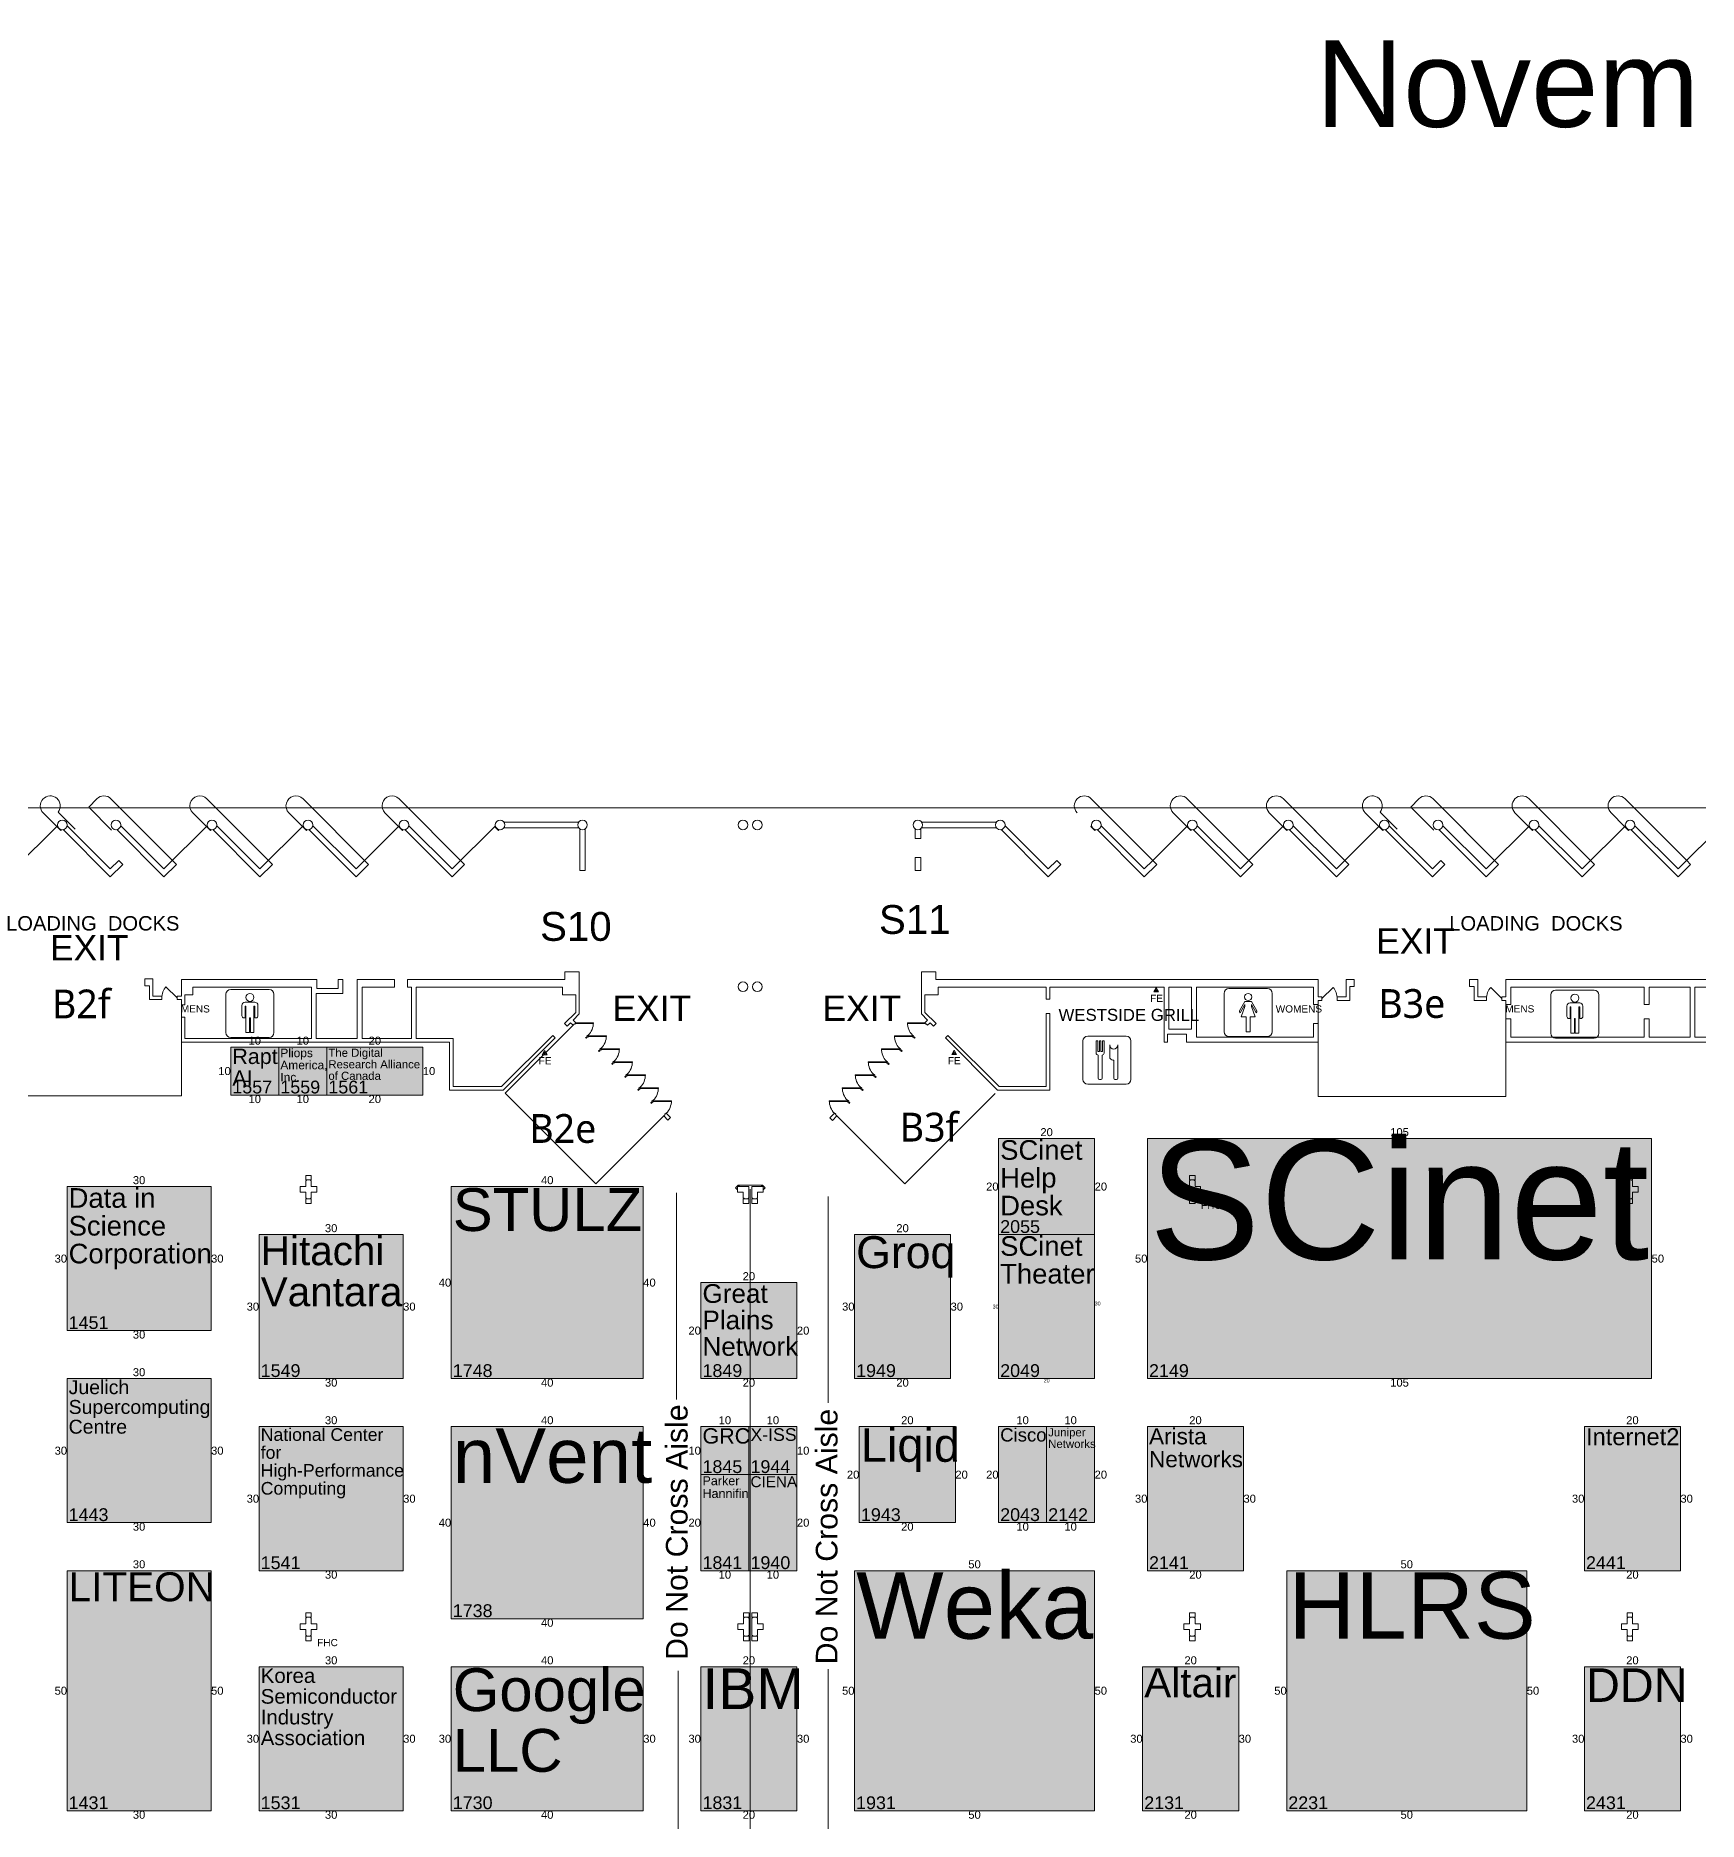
# Model space of a CAD drawing. Header units: inches. Extents: x -357 to 23496, y 116 to 10306.
# Drawn here: x 6594 to 10749, y 5379 to 9841 of the extents above; entities that cross this region are included whole.
import ezdxf
from ezdxf.enums import TextEntityAlignment as Align

# ---------------------------------------------------------------- set-up
doc = ezdxf.new("R2010")
doc.units = ezdxf.units.IN
doc.header["$MEASUREMENT"] = 0
for name, color, linetype, true_color in [('Airwall', 7, 'Continuous', 0xffffff), ('BOOTH_DIMENSION', 7, 'Continuous', 0x000000), ('BOOTH_NUMBER', 7, 'Continuous', 0x000000), ('BOOTHLAYER', 7, 'Continuous', 0x000000), ('Building', 7, 'Continuous', 0xffffff), ('Columns', 7, 'Continuous', 0xffffff), ('COMPANY_NAME', 7, 'Continuous', 0x000000), ('DRAWINGLAYER', 7, 'Continuous', 0xffffff), ('Exit Text', 7, 'Continuous', 0xffffff), ('Fire', 7, 'Continuous', 0xffffff), ('HIGHLIGHT_SCHEME', 7, 'Continuous', 0x000000), ('Symbols', 7, 'Continuous', 0xffffff), ('Text', 7, 'Continuous', 0xffffff)]:
    doc.layers.add(name, color=color, linetype=linetype, true_color=true_color)
doc.styles.add('Arial', font='Arial.ttf')
doc.styles.add('Trebuchet MS', font='trebuc.ttf')

msp = doc.modelspace()

# ---------------------------------------------------------------- hatches: boundary and pattern name
at = {"layer": 'HIGHLIGHT_SCHEME', "true_color": 0xe3923d, "transparency": 33554687}
for points in [[(7081.6, 7313.6), (7081.6, 7193.6), (7201.6, 7193.6), (7201.6, 7313.6)], [(7201.6, 7313.6), (7201.6, 7193.6), (7321.6, 7193.6), (7321.6, 7313.6)], [(7321.6, 7313.6), (7561.6, 7313.6), (7561.6, 7193.6), (7321.6, 7193.6)], [(9000.5, 7084.9), (9240.5, 7084.9), (9240.5, 6844.9), (9000.5, 6844.9)], [(9372.5, 7084.9), (10632.5, 7084.9), (10632.5, 6484.9), (9372.5, 6484.9)], [(6672.5, 6964.9), (7032.5, 6964.9), (7032.5, 6604.9), (6672.5, 6604.9)], [(7632.5, 6964.9), (8112.5, 6964.9), (8112.5, 6484.9), (7632.5, 6484.9)], [(7152.5, 6844.9), (7512.5, 6844.9), (7512.5, 6484.9), (7152.5, 6484.9)], [(8640.5, 6844.9), (8880.5, 6844.9), (8880.5, 6484.9), (8640.5, 6484.9)], [(9000.5, 6844.9), (9240.5, 6844.9), (9240.5, 6484.9), (9000.5, 6484.9)], [(8256.5, 6724.9), (8496.5, 6724.9), (8496.5, 6484.9), (8256.5, 6484.9)], [(6672.5, 6484.9), (7032.5, 6484.9), (7032.5, 6124.9), (6672.5, 6124.9)], [(7152.5, 6364.9), (7512.5, 6364.9), (7512.5, 6004.9), (7152.5, 6004.9)], [(7632.5, 6364.9), (8112.5, 6364.9), (8112.5, 5884.9), (7632.5, 5884.9)], [(8256.5, 6364.9), (8256.5, 6244.9), (8376.5, 6244.9), (8376.5, 6364.9)], [(8376.5, 6364.9), (8496.5, 6364.9), (8496.5, 6244.9), (8376.5, 6244.9)], [(8652.5, 6364.9), (8892.5, 6364.9), (8892.5, 6124.9), (8652.5, 6124.9)], [(9000.5, 6364.9), (9000.5, 6124.9), (9120.5, 6124.9), (9120.5, 6364.9)], [(9120.5, 6364.9), (9120.5, 6124.9), (9240.5, 6124.9), (9240.5, 6364.9)], [(9372.5, 6364.9), (9612.5, 6364.9), (9612.5, 6004.9), (9372.5, 6004.9)], [(10464.5, 6364.9), (10704.5, 6364.9), (10704.5, 6004.9), (10464.5, 6004.9)], [(8256.5, 6244.9), (8256.5, 6004.9), (8376.5, 6004.9), (8376.5, 6244.9)], [(8376.5, 6244.9), (8496.5, 6244.9), (8496.5, 6004.9), (8376.5, 6004.9)], [(6672.5, 6004.9), (7032.5, 6004.9), (7032.5, 5404.9), (6672.5, 5404.9)], [(8640.4, 6004.9), (9240.4, 6004.9), (9240.4, 5404.9), (8640.4, 5404.9)], [(9720.5, 6004.9), (10320.5, 6004.9), (10320.5, 5404.9), (9720.5, 5404.9)], [(7152.5, 5764.9), (7512.5, 5764.9), (7512.5, 5404.9), (7152.5, 5404.9)], [(7632.5, 5764.9), (8112.5, 5764.9), (8112.5, 5404.9), (7632.5, 5404.9)], [(8256.5, 5764.9), (8496.5, 5764.9), (8496.5, 5404.9), (8256.5, 5404.9)], [(9360.5, 5764.9), (9600.5, 5764.9), (9600.5, 5404.9), (9360.5, 5404.9)], [(10464.5, 5764.9), (10704.5, 5764.9), (10704.5, 5404.9), (10464.5, 5404.9)]]:
    msp.add_hatch(color=33, dxfattribs=at).paths.add_polyline_path(points, flags=0)

# ---------------------------------------------------------------- linework, layer by layer
at = {"layer": 'Airwall', "color": 4, "lineweight": 5, "transparency": 33554687}
msp.add_lwpolyline([(8379.9, 6958.6), (8379.9, 3660.9)], dxfattribs=at).dxf.unprotected_set("ltscale", 0)
at = {"layer": 'BOOTHLAYER', "color": 7, "lineweight": 5}
for points in [[(7081.6, 7313.6), (7081.6, 7193.6), (7201.6, 7193.6), (7201.6, 7313.6)], [(7201.6, 7313.6), (7201.6, 7193.6), (7321.6, 7193.6), (7321.6, 7313.6)], [(7321.6, 7313.6), (7561.6, 7313.6), (7561.6, 7193.6), (7321.6, 7193.6)], [(9000.5, 7084.9), (9240.5, 7084.9), (9240.5, 6844.9), (9000.5, 6844.9)], [(9372.5, 7084.9), (10632.5, 7084.9), (10632.5, 6484.9), (9372.5, 6484.9)], [(6672.5, 6964.9), (7032.5, 6964.9), (7032.5, 6604.9), (6672.5, 6604.9)], [(7632.5, 6964.9), (8112.5, 6964.9), (8112.5, 6484.9), (7632.5, 6484.9)], [(7152.5, 6844.9), (7512.5, 6844.9), (7512.5, 6484.9), (7152.5, 6484.9)], [(8640.5, 6844.9), (8880.5, 6844.9), (8880.5, 6484.9), (8640.5, 6484.9)], [(9000.5, 6844.9), (9240.5, 6844.9), (9240.5, 6484.9), (9000.5, 6484.9)], [(8256.5, 6724.9), (8496.5, 6724.9), (8496.5, 6484.9), (8256.5, 6484.9)], [(6672.5, 6484.9), (7032.5, 6484.9), (7032.5, 6124.9), (6672.5, 6124.9)], [(7152.5, 6364.9), (7512.5, 6364.9), (7512.5, 6004.9), (7152.5, 6004.9)], [(7632.5, 6364.9), (8112.5, 6364.9), (8112.5, 5884.9), (7632.5, 5884.9)], [(8256.5, 6364.9), (8256.5, 6244.9), (8376.5, 6244.9), (8376.5, 6364.9)], [(8376.5, 6364.9), (8496.5, 6364.9), (8496.5, 6244.9), (8376.5, 6244.9)], [(8652.5, 6364.9), (8892.5, 6364.9), (8892.5, 6124.9), (8652.5, 6124.9)], [(9000.5, 6364.9), (9000.5, 6124.9), (9120.5, 6124.9), (9120.5, 6364.9)], [(9120.5, 6364.9), (9120.5, 6124.9), (9240.5, 6124.9), (9240.5, 6364.9)], [(9372.5, 6364.9), (9612.5, 6364.9), (9612.5, 6004.9), (9372.5, 6004.9)], [(10464.5, 6364.9), (10704.5, 6364.9), (10704.5, 6004.9), (10464.5, 6004.9)], [(8256.5, 6244.9), (8256.5, 6004.9), (8376.5, 6004.9), (8376.5, 6244.9)], [(8376.5, 6244.9), (8496.5, 6244.9), (8496.5, 6004.9), (8376.5, 6004.9)], [(6672.5, 6004.9), (7032.5, 6004.9), (7032.5, 5404.9), (6672.5, 5404.9)], [(8640.4, 6004.9), (9240.4, 6004.9), (9240.4, 5404.9), (8640.4, 5404.9)], [(9720.5, 6004.9), (10320.5, 6004.9), (10320.5, 5404.9), (9720.5, 5404.9)], [(7152.5, 5764.9), (7512.5, 5764.9), (7512.5, 5404.9), (7152.5, 5404.9)], [(7632.5, 5764.9), (8112.5, 5764.9), (8112.5, 5404.9), (7632.5, 5404.9)], [(8256.5, 5764.9), (8496.5, 5764.9), (8496.5, 5404.9), (8256.5, 5404.9)], [(9360.5, 5764.9), (9600.5, 5764.9), (9600.5, 5404.9), (9360.5, 5404.9)], [(10464.5, 5764.9), (10704.5, 5764.9), (10704.5, 5404.9), (10464.5, 5404.9)]]:
    msp.add_lwpolyline(points, close=True, dxfattribs=at)
at = {"layer": 'Building', "color": 18, "lineweight": 5, "true_color": 0x000000, "transparency": 33554687}
for points in [[(12373.1, 8986.6), (12373.1, 7911.7), (2258.7, 7911.7), (1572, 7225.1)], [(6692.8, 7858.2), (6650.1, 7900.9)], [(6726.6, 7913.5), (6747, 7933.9), (6726.6, 7913.5), (6784, 7856)], [(6796.7, 7856.9), (6914.7, 7738.8), (6946, 7770.1), (6782.2, 7933.9)], [(7036.7, 7856.9), (7154.7, 7738.8), (7186, 7770.1), (7022.2, 7933.9)], [(7276.7, 7856.9), (7394.7, 7738.8), (7426, 7770.1), (7262.2, 7933.9)], [(7516.7, 7856.9), (7634.7, 7738.8), (7666, 7770.1), (7502.2, 7933.9)], [(9232.2, 7933.9), (9386.1, 7780), (9471, 7864.8), (9437, 7898.8), (9471, 7864.8)], [(9486.7, 7856.9), (9604.7, 7738.8), (9636, 7770.1), (9626.1, 7780), (9472.2, 7933.9)], [(9917, 7898.8), (9951, 7864.8), (9866.1, 7780), (9712.2, 7933.9), (9876, 7770.1), (9844.7, 7738.8), (9726.7, 7856.9)], [(9954.1, 7900.9), (9996.8, 7858.2)], [(10051, 7933.9), (10030.6, 7913.5), (10088, 7856)], [(10100.7, 7856.9), (10218.7, 7738.8), (10250, 7770.1), (10086.2, 7933.9), (10240.1, 7780)], [(10340.7, 7856.9), (10458.7, 7738.8), (10490, 7770.1), (10480.1, 7780), (10326.2, 7933.9)], [(10580.7, 7856.9), (10698.7, 7738.8), (10730, 7770.1), (10720.1, 7780), (10566.2, 7933.9)], [(6432.6, 7866.8), (6540.7, 7758.6), (6648.9, 7866.8)], [(6658.8, 7856.9), (6656.9, 7855), (6613, 7898.8), (6647, 7864.8)], [(6662.7, 7856.9), (6780.7, 7738.8), (6812, 7770.1), (6802.1, 7780), (6780.7, 7758.6), (6672.6, 7866.8)], [(6806.6, 7866.8), (6914.7, 7758.6), (7022.9, 7866.8)], [(7032.8, 7856.9), (7030.9, 7855), (6987, 7898.8), (7021, 7864.8)], [(7046.6, 7866.8), (7154.7, 7758.6), (7262.9, 7866.8)], [(7272.8, 7856.9), (7270.9, 7855), (7227, 7898.8), (7261, 7864.8)], [(7286.6, 7866.8), (7394.7, 7758.6), (7502.9, 7866.8)], [(7512.8, 7856.9), (7510.9, 7855), (7467, 7898.8), (7501, 7864.8)], [(7526.6, 7866.8), (7634.7, 7758.6), (7742.9, 7866.8)], [(7752.8, 7856.9), (7750.9, 7855), (7741, 7864.8)], [(7764.5, 7875.7), (7951, 7875.7)], [(7764.5, 7861.7), (7951, 7861.7)], [(7967.7, 7859), (7967.7, 7754.7), (7953.7, 7754.7), (7953.7, 7859)], [(8806, 7859.2), (8806, 7835), (8792, 7835), (8792, 7859.2)], [(8995, 7875.7), (8808.5, 7875.7)], [(8995, 7861.7), (8808.5, 7861.7)], [(9006.7, 7856.9), (9124.7, 7738.8), (9156, 7770.1), (9146.1, 7780), (9124.7, 7758.6), (9016.6, 7866.8)], [(9232.9, 7866.8), (9231, 7864.8), (9240.9, 7855), (9242.8, 7856.9)], [(9246.7, 7856.9), (9364.7, 7738.8), (9396, 7770.1), (9386.1, 7780), (9364.7, 7758.6), (9256.6, 7866.8)], [(9472.9, 7866.8), (9471, 7864.8), (9480.9, 7855), (9482.8, 7856.9)], [(9496.6, 7866.8), (9604.7, 7758.6), (9711, 7864.8), (9677, 7898.8), (9711, 7864.8)], [(9712.9, 7866.8), (9711, 7864.8), (9720.9, 7855), (9722.8, 7856.9)], [(9736.6, 7866.8), (9844.7, 7758.6), (9866.1, 7780)], [(9952.9, 7866.8), (9951, 7864.8), (9960.9, 7855), (9962.8, 7856.9)], [(9976.6, 7866.8), (10084.7, 7758.6), (10106.1, 7780), (10116, 7770.1), (10084.7, 7738.8), (9966.7, 7856.9)], [(10110.6, 7866.8), (10218.7, 7758.6), (10326.9, 7866.8)], [(10291, 7898.8), (10334.9, 7855), (10336.8, 7856.9)], [(10350.6, 7866.8), (10458.7, 7758.6), (10566.9, 7866.8)], [(10576.8, 7856.9), (10574.9, 7855), (10565, 7864.8), (10531, 7898.8), (10565, 7864.8)], [(10590.6, 7866.8), (10698.7, 7758.6), (10806.9, 7866.8)], [(8806, 7754.7), (8792, 7754.7), (8792, 7787), (8806, 7787), (8806, 7754.7)], [(7952.7, 7501.5), (7916.4, 7501.5)], [(7916.4, 7501.5), (7916.4, 7482.4)], [(7952.7, 7396.3), (7952.7, 7501.5)], [(9799.3, 7325.9), (9470.3, 7325.9), (9470.3, 7345.9), (9422.3, 7345.9), (9422.3, 7325.9), (9414.3, 7325.9), (9414.3, 7463.3), (9128.3, 7463.3), (9128.3, 7433.5), (9119.3, 7433.5), (9119.3, 7463.3), (8849.6, 7463.3), (8849.6, 7444.3), (8816.6, 7444.3), (8816.6, 7400), (8844.2, 7372.3), (8837.9, 7366), (8829.4, 7374.4), (8822.9, 7367.9), (8819.3, 7371.4), (8818.6, 7370.7), (8817.2, 7372.1), (8817.9, 7372.9), (8816.5, 7374.3), (8823, 7380.8), (8807.6, 7396.3), (8807.6, 7501.5), (8843.8, 7501.5), (8843.8, 7482.4), (9799.3, 7482.4), (9799.3, 7439.3), (9808.7, 7439.3), (9808.7, 7430.3), (9799.3, 7430.3), (9799.3, 7190.3), (10268.3, 7190.3), (10268.3, 7430.3), (10258.2, 7430.3), (10258.2, 7439.3), (10268.3, 7439.3), (10268.3, 7482.4), (10799.3, 7482.4)], [(6878.2, 7466.3), (6878.2, 7432), (6909.3, 7432), (6909.3, 7441), (6887.2, 7441), (6887.2, 7484.3), (6866.7, 7484.3), (6866.7, 7466.3), (6878.2, 7466.3)], [(6947.5, 7436.5), (6919.7, 7464.3)], [(7937.4, 7367.9), (7930.9, 7374.4), (7922.4, 7366), (7916, 7372.3), (7943.7, 7400), (7943.7, 7444.3), (7910.7, 7444.3), (7910.7, 7463.3), (7545.2, 7463.3), (7545.2, 7334.9), (7637.6, 7334.9), (7637.6, 7214.9), (7758.6, 7214.9), (7886.3, 7342.6), (7892.7, 7336.3), (7762.4, 7205.9), (7628.6, 7205.9), (7628.6, 7325.9), (6958.2, 7325.9)], [(6958.2, 7388.4), (6967.2, 7388.4), (6967.2, 7334.9), (7283.2, 7334.9), (7283.2, 7463.3), (6986.6, 7463.3), (6986.6, 7444.3), (6967.2, 7444.3), (6967.2, 7418.9), (6958.2, 7418.9)], [(7296.6, 7482.4), (6958.9, 7482.4)], [(6958.9, 7482.4), (6958.9, 7441)], [(7296.6, 7459.5), (7296.6, 7482.4)], [(7350, 7459.5), (7296.6, 7459.5)], [(7362, 7482.4), (7350, 7482.4)], [(7350, 7482.4), (7350, 7459.5)], [(7362, 7447.5), (7362, 7482.4)], [(7491.2, 7482.4), (7397.7, 7482.4)], [(7397.7, 7482.4), (7397.7, 7334.9)], [(7409.7, 7334.9), (7409.7, 7463.3)], [(7409.7, 7463.3), (7491.2, 7463.3)], [(7491.2, 7463.3), (7491.2, 7482.4)], [(7916.4, 7482.4), (7523.7, 7482.4)], [(7523.7, 7482.4), (7523.7, 7463.3)], [(7523.7, 7463.3), (7533.2, 7463.3)], [(7533.2, 7463.3), (7533.2, 7334.9)], [(9426.3, 7357.9), (9426.3, 7463.3), (9482.8, 7463.3), (9482.8, 7357.9), (9426.3, 7357.9)], [(9799.3, 7372.8), (9787.3, 7372.8), (9787.3, 7337.9), (9494.8, 7337.9), (9494.8, 7463.3), (9787.3, 7463.3), (9787.3, 7419.8), (9799.3, 7419.8)], [(9808.7, 7434.8), (9836.4, 7462.6)], [(9868.9, 7482.6), (9868.9, 7439.3), (9846.8, 7439.3), (9846.8, 7430.3), (9877.9, 7430.3), (9877.9, 7464.6), (9889.4, 7464.6), (9889.4, 7482.6), (9868.9, 7482.6)], [(10197.9, 7482.6), (10177.4, 7482.6), (10177.4, 7464.6), (10188.9, 7464.6), (10188.9, 7430.3), (10220, 7430.3), (10220, 7439.3), (10197.9, 7439.3), (10197.9, 7482.6)], [(10258.2, 7434.8), (10230.4, 7462.6)], [(10268.3, 7419.8), (10280.3, 7419.8), (10280.3, 7463.3), (10614.2, 7463.3), (10614.2, 7419.8), (10626.2, 7419.8), (10626.2, 7463.3), (10728.7, 7463.3), (10728.7, 7337.9), (10626.2, 7337.9), (10626.2, 7383.8), (10614.2, 7383.8), (10614.2, 7337.9), (10280.3, 7337.9), (10280.3, 7383.8), (10268.3, 7383.8)], [(10799.3, 7463.3), (10740.7, 7463.3), (10740.7, 7337.9), (10843.2, 7337.9)], [(6958.9, 7441), (6947.5, 7441)], [(6947.5, 7441), (6947.5, 7432)], [(6947.5, 7432), (6958.2, 7432)], [(6958.2, 7432), (6958.2, 7192)], [(7295.2, 7334.9), (7295.2, 7447.5)], [(7295.2, 7447.5), (7362, 7447.5)], [(7767.7, 7198.2), (7940.9, 7371.4)], [(7937.2, 7380.8), (7952.7, 7396.3)], [(7943.8, 7374.3), (7937.2, 7380.8)], [(7940.9, 7371.4), (7941.6, 7370.7)], [(7941.6, 7370.7), (7943.1, 7372.1)], [(7942.3, 7372.9), (7943.8, 7374.3)], [(7943.1, 7372.1), (7942.3, 7372.9)], [(7987.8, 7374.3), (7943.8, 7374.3)], [(7943.8, 7374.3), (7943.8, 7372.3)], [(7943.8, 7372.3), (7987.7, 7372.3)], [(8816.5, 7374.3), (8772.5, 7374.3)], [(8772.6, 7372.3), (8816.5, 7372.3)], [(8816.5, 7372.3), (8816.5, 7374.3)], [(9128.3, 7397.5), (9119.3, 7397.5), (9119.3, 7214.9), (9001.6, 7214.9), (8873.9, 7342.6), (8867.6, 7336.3), (8997.9, 7205.9), (9128.3, 7205.9), (9128.3, 7397.5)], [(7397.7, 7334.9), (7295.2, 7334.9)], [(7533.2, 7334.9), (7409.7, 7334.9)], [(7968.5, 7336.8), (7972, 7340.3)], [(7969.9, 7335.4), (7968.5, 7336.8)], [(7973.5, 7338.9), (7969.9, 7335.4)], [(7971.3, 7341), (7972.8, 7342.4)], [(7972, 7340.3), (7971.3, 7341)], [(7972.8, 7342.4), (7973.5, 7341.7)], [(7973.5, 7341.7), (7974.9, 7343.2)], [(7974.2, 7338.2), (7973.5, 7338.9)], [(7975.6, 7339.6), (7974.2, 7338.2)], [(7974.9, 7343.2), (7976.3, 7341.7)], [(7976.3, 7341.7), (7974.9, 7340.3)], [(7974.9, 7340.3), (7975.6, 7339.6)], [(8020.3, 7341.7), (7976.3, 7341.7)], [(7976.3, 7341.7), (7976.3, 7339.7)], [(7976.3, 7339.7), (8020.2, 7339.7)], [(8784, 7341.7), (8740, 7341.7)], [(8740, 7339.7), (8784, 7339.7)], [(8784, 7341.7), (8785.4, 7343.2)], [(8784, 7339.7), (8784, 7341.7)], [(8785.4, 7340.3), (8784, 7341.7)], [(8784.7, 7339.6), (8785.4, 7340.3)], [(8786.1, 7338.2), (8784.7, 7339.6)], [(8785.4, 7343.2), (8786.8, 7341.7)], [(8786.8, 7338.9), (8786.1, 7338.2)], [(8786.8, 7341.7), (8787.5, 7342.4)], [(8790.4, 7335.4), (8786.8, 7338.9)], [(8787.5, 7342.4), (8788.9, 7341)], [(8788.9, 7341), (8788.2, 7340.3)], [(8788.2, 7340.3), (8791.8, 7336.8)], [(8791.8, 7336.8), (8790.4, 7335.4)], [(11751.3, 7205.9), (11623.8, 7205.9), (11623.8, 7217.9), (11635.3, 7217.9), (11635.3, 7325.9), (11419.3, 7325.9), (11419.3, 7217.9), (11581.8, 7217.9), (11581.8, 7205.9), (11407.3, 7205.9), (11407.3, 7325.9), (10268.3, 7325.9)], [(8001, 7304.3), (8004.6, 7307.8)], [(8002.5, 7302.8), (8001, 7304.3)], [(8006, 7306.4), (8002.5, 7302.8)], [(8003.9, 7308.5), (8005.3, 7309.9)], [(8004.6, 7307.8), (8003.9, 7308.5)], [(8005.3, 7309.9), (8006, 7309.2)], [(8006, 7309.2), (8007.4, 7310.6)], [(8006.7, 7305.7), (8006, 7306.4)], [(8008.1, 7307.1), (8006.7, 7305.7)], [(8007.4, 7310.6), (8008.8, 7309.2)], [(8008.8, 7309.2), (8007.4, 7307.8)], [(8007.4, 7307.8), (8008.1, 7307.1)], [(8052.8, 7309.2), (8008.8, 7309.2)], [(8008.8, 7309.2), (8008.8, 7307.2)], [(8008.8, 7307.2), (8052.8, 7307.2)], [(8033.6, 7271.7), (8037.1, 7275.3)], [(8036.4, 7276), (8037.8, 7277.4)], [(8037.1, 7275.3), (8036.4, 7276)], [(8037.8, 7277.4), (8038.5, 7276.7)], [(8038.5, 7276.7), (8039.9, 7278.1)], [(8040.6, 7274.6), (8039.2, 7273.2)], [(8039.9, 7278.1), (8041.3, 7276.7)], [(8041.3, 7276.7), (8039.9, 7275.3)], [(8039.9, 7275.3), (8040.6, 7274.6)], [(8085.3, 7276.7), (8041.3, 7276.7)], [(8041.3, 7276.7), (8041.3, 7274.7)], [(8041.3, 7274.7), (8085.3, 7274.7)], [(8718.9, 7276.7), (8674.9, 7276.7)], [(8675, 7274.7), (8718.9, 7274.7)], [(8751.5, 7309.2), (8707.5, 7309.2)], [(8707.5, 7307.2), (8751.5, 7307.2)], [(8718.9, 7276.7), (8720.3, 7278.1)], [(8718.9, 7274.7), (8718.9, 7276.7)], [(8720.3, 7275.3), (8718.9, 7276.7)], [(8719.6, 7274.6), (8720.3, 7275.3)], [(8721.1, 7273.2), (8719.6, 7274.6)], [(8720.3, 7278.1), (8721.8, 7276.7)], [(8721.8, 7276.7), (8722.5, 7277.4)], [(8722.5, 7277.4), (8723.9, 7276)], [(8723.9, 7276), (8723.2, 7275.3)], [(8723.2, 7275.3), (8726.7, 7271.7)], [(8751.5, 7309.2), (8752.9, 7310.6)], [(8751.5, 7307.2), (8751.5, 7309.2)], [(8752.9, 7307.8), (8751.5, 7309.2)], [(8752.2, 7307.1), (8752.9, 7307.8)], [(8753.6, 7305.7), (8752.2, 7307.1)], [(8752.9, 7310.6), (8754.3, 7309.2)], [(8754.3, 7306.4), (8753.6, 7305.7)], [(8754.3, 7309.2), (8755, 7309.9)], [(8757.8, 7302.8), (8754.3, 7306.4)], [(8755, 7309.9), (8756.4, 7308.5)], [(8756.4, 7308.5), (8755.7, 7307.8)], [(8755.7, 7307.8), (8759.2, 7304.3)], [(8759.2, 7304.3), (8757.8, 7302.8)], [(8035, 7270.3), (8033.6, 7271.7)], [(8038.5, 7273.9), (8035, 7270.3)], [(8039.2, 7273.2), (8038.5, 7273.9)], [(8066.1, 7239.2), (8069.6, 7242.7)], [(8067.5, 7237.8), (8066.1, 7239.2)], [(8071, 7241.3), (8067.5, 7237.8)], [(8068.9, 7243.5), (8070.3, 7244.9)], [(8069.6, 7242.7), (8068.9, 7243.5)], [(8070.3, 7244.9), (8071, 7244.2)], [(8071, 7244.2), (8072.5, 7245.6)], [(8071.7, 7240.6), (8071, 7241.3)], [(8073.2, 7242), (8071.7, 7240.6)], [(8072.5, 7245.6), (8073.9, 7244.2)], [(8073.9, 7244.2), (8072.5, 7242.7)], [(8072.5, 7242.7), (8073.2, 7242)], [(8073.9, 7242.2), (8073.9, 7244.2)], [(8073.9, 7244.2), (8117.9, 7244.2)], [(8117.8, 7242.2), (8073.9, 7242.2)], [(8686.4, 7244.2), (8642.4, 7244.2)], [(8642.5, 7242.2), (8686.4, 7242.2)], [(8686.4, 7244.2), (8687.8, 7245.6)], [(8686.4, 7242.2), (8686.4, 7244.2)], [(8687.8, 7242.7), (8686.4, 7244.2)], [(8687.1, 7242), (8687.8, 7242.7)], [(8688.5, 7240.6), (8687.1, 7242)], [(8687.8, 7245.6), (8689.2, 7244.2)], [(8689.2, 7241.3), (8688.5, 7240.6)], [(8689.2, 7244.2), (8689.9, 7244.9)], [(8692.8, 7237.8), (8689.2, 7241.3)], [(8689.9, 7244.9), (8691.4, 7243.5)], [(8691.4, 7243.5), (8690.6, 7242.7)], [(8690.6, 7242.7), (8694.2, 7239.2)], [(8694.2, 7239.2), (8692.8, 7237.8)], [(8721.8, 7273.9), (8721.1, 7273.2)], [(8725.3, 7270.3), (8721.8, 7273.9)], [(8726.7, 7271.7), (8725.3, 7270.3)], [(6958.2, 7192), (6487.2, 7192)], [(7994, 6971.9), (7767.7, 7198.2)], [(8102.2, 7210.2), (8098.6, 7206.7)], [(8098.6, 7206.7), (8100, 7205.3)], [(8100, 7205.3), (8103.6, 7208.8)], [(8102.9, 7212.3), (8101.4, 7210.9)], [(8101.4, 7210.9), (8102.2, 7210.2)], [(8103.6, 7211.6), (8102.9, 7212.3)], [(8105, 7213), (8103.6, 7211.6)], [(8103.6, 7208.8), (8104.3, 7208.1)], [(8104.3, 7208.1), (8105.7, 7209.5)], [(8105, 7213), (8106.4, 7211.6), (8106.4, 7209.6), (8150.4, 7209.6)], [(8105, 7210.2), (8106.4, 7211.6)], [(8105.7, 7209.5), (8105, 7210.2)], [(8106.4, 7211.6), (8150.4, 7211.6)], [(8655.3, 7213), (8653.9, 7211.6), (8653.9, 7209.6), (8609.9, 7209.6)], [(8653.9, 7211.6), (8609.9, 7211.6)], [(8655.3, 7210.2), (8653.9, 7211.6)], [(8654.6, 7209.5), (8655.3, 7210.2)], [(8656, 7208.1), (8654.6, 7209.5)], [(8655.3, 7213), (8656.7, 7211.6)], [(8656.7, 7208.8), (8656, 7208.1)], [(8656.7, 7211.6), (8657.4, 7212.3)], [(8660.2, 7205.3), (8656.7, 7208.8)], [(8657.4, 7212.3), (8658.8, 7210.9)], [(8658.8, 7210.9), (8658.1, 7210.2)], [(8658.1, 7210.2), (8661.7, 7206.7)], [(8661.7, 7206.7), (8660.2, 7205.3)], [(8766.3, 6971.9), (8991.9, 7197.5)], [(8167.2, 7145.2), (7994, 6971.9)], [(8134.7, 7177.7), (8131.1, 7174.2)], [(8131.1, 7174.2), (8132.6, 7172.7)], [(8132.6, 7172.7), (8136.1, 7176.3)], [(8135.4, 7179.8), (8134, 7178.4)], [(8134, 7178.4), (8134.7, 7177.7)], [(8136.1, 7179.1), (8135.4, 7179.8)], [(8137.5, 7180.5), (8136.1, 7179.1)], [(8136.1, 7176.3), (8136.8, 7175.6)], [(8136.8, 7175.6), (8138.2, 7177)], [(8138.9, 7179.1), (8137.5, 7180.5)], [(8137.5, 7177.7), (8138.9, 7179.1)], [(8138.2, 7177), (8137.5, 7177.7)], [(8138.9, 7177.1), (8138.9, 7179.1)], [(8138.9, 7179.1), (8182.9, 7179.1)], [(8182.9, 7177.1), (8138.9, 7177.1)], [(8163.7, 7141.6), (8174.3, 7131), (8180.6, 7137.4), (8170, 7148)], [(8167.9, 7147.3), (8166.5, 7145.9)], [(8166.5, 7145.9), (8167.2, 7145.2)], [(8168.6, 7146.6), (8167.9, 7147.3)], [(8170, 7148), (8168.6, 7146.6)], [(8621.4, 7179.1), (8577.4, 7179.1)], [(8577.4, 7177.1), (8621.4, 7177.1)], [(8596.6, 7141.6), (8585.3, 7130.3), (8578.9, 7136.7), (8590.2, 7148)], [(8590.2, 7148), (8591.7, 7146.6)], [(8591.7, 7146.6), (8592.4, 7147.3)], [(8592.4, 7147.3), (8593.8, 7145.9)], [(8593.8, 7145.9), (8593.1, 7145.2)], [(8593.1, 7145.2), (8596.6, 7141.6)], [(8596.6, 7141.6), (8766.3, 6971.9)], [(8621.4, 7179.1), (8622.8, 7180.5)], [(8621.4, 7177.1), (8621.4, 7179.1)], [(8622.8, 7177.7), (8621.4, 7179.1)], [(8622.1, 7177), (8622.8, 7177.7)], [(8623.5, 7175.6), (8622.1, 7177)], [(8622.8, 7180.5), (8624.2, 7179.1)], [(8624.2, 7176.3), (8623.5, 7175.6)], [(8624.2, 7179.1), (8624.9, 7179.8)], [(8627.7, 7172.7), (8624.2, 7176.3)], [(8624.9, 7179.8), (8626.3, 7178.4)], [(8626.3, 7178.4), (8625.6, 7177.7)], [(8625.6, 7177.7), (8629.1, 7174.2)], [(8629.1, 7174.2), (8627.7, 7172.7)], [(8349.7, 6968.4), (8343.3, 6962), (8348.3, 6957)], [(8353.1, 6964.9), (8349.7, 6968.4), (8410.6, 6968.4), (8407.2, 6964.9)], [(8410.6, 6968.4), (8417, 6962), (8412, 6957)]]:
    msp.add_lwpolyline(points, dxfattribs=at).dxf.unprotected_set("ltscale", 0)
for centre, radius, start, end in [((6630.6, 7916.4), 24.9, -38.4028, -134.9984), ((6764.6, 7916.4), 24.9, 44.9984, 134.9984), ((7004.6, 7916.4), 24.9, 44.9984, -134.9984), ((7244.6, 7916.4), 24.9, 44.9984, -134.9984), ((7484.6, 7916.4), 24.9, 44.9984, -134.9984), ((9214.6, 7916.4), 24.9, 45, -135), ((9454.6, 7916.4), 24.9, 45, -135), ((9694.6, 7916.4), 24.9, 45, -135), ((9934.6, 7916.4), 24.9, -38.4042, -135), ((10068.6, 7916.4), 24.9, 45, 135), ((10308.6, 7916.4), 24.9, 45, -135), ((10548.6, 7916.4), 24.9, 45, -135), ((6951.3, 7436.6), 42, 138.78, -179.8775), ((9804.8, 7434.9), 42, -0.1225, 41.22), ((10262, 7434.9), 42, 138.78, -179.8775), ((7943.8, 7374.3), 44, -45, 0), ((8816.5, 7374.3), 44, 180, -135), ((7976.3, 7341.7), 44, -45, 0), ((8784, 7341.7), 44, 180, -135), ((8008.8, 7309.2), 44, -45, 0), ((8041.3, 7276.7), 44, -45, 0), ((8718.9, 7276.7), 44, 180, -135), ((8751.5, 7309.2), 44, 180, -135), ((8073.9, 7244.2), 44, -45, 0), ((8686.4, 7244.2), 44, 180, -135), ((8106.4, 7211.6), 44, -45, 0), ((8653.9, 7211.6), 44, 180, -135), ((8138.9, 7179.1), 44, -45, 0), ((8621.4, 7179.1), 44, 180, -135)]:
    msp.add_arc(centre, radius, start, end, dxfattribs=at).dxf.unprotected_set("ltscale", 0)
at = {"layer": 'Columns', "color": 6, "lineweight": 5, "transparency": 33554687}
for points in [[(7271, 6933.9), (7271, 6935.9), (7269, 6935.9), (7269, 6950.9), (7255, 6950.9), (7255, 6964.9), (7269, 6964.9), (7269, 6979.9), (7271, 6979.9), (7271, 6981.9)], [(7283, 6981.9), (7269, 6981.9), (7269, 6992.9), (7283, 6992.9), (7283, 6981.9)], [(7281, 6981.9), (7281, 6979.9), (7283, 6979.9), (7283, 6964.9), (7297, 6964.9), (7297, 6950.9), (7283, 6950.9), (7283, 6935.9), (7281, 6935.9), (7281, 6933.9)], [(8364.3, 6933.9), (8364.3, 6935.9), (8362.3, 6935.9), (8362.3, 6950.9), (8348.3, 6950.9), (8348.3, 6964.9), (8376.3, 6964.9), (8376.3, 6935.9), (8374.3, 6935.9), (8374.3, 6933.9)], [(8396, 6933.9), (8396, 6935.9), (8398, 6935.9), (8398, 6950.9), (8412, 6950.9), (8412, 6964.9), (8384, 6964.9), (8384, 6935.9), (8386, 6935.9), (8386, 6933.9)], [(9479.4, 6933.9), (9479.4, 6935.9), (9477.4, 6935.9), (9477.4, 6950.9), (9463.4, 6950.9), (9463.4, 6964.9), (9477.4, 6964.9), (9477.4, 6979.9), (9479.4, 6979.9), (9479.4, 6981.9)], [(9491.4, 6992.9), (9491.4, 6981.9), (9477.4, 6981.9), (9477.4, 6992.9), (9491.4, 6992.9)], [(9489.4, 6981.9), (9489.4, 6979.9), (9491.4, 6979.9), (9491.4, 6964.9), (9505.4, 6964.9), (9505.4, 6950.9), (9491.4, 6950.9), (9491.4, 6935.9), (9489.4, 6935.9), (9489.4, 6933.9)], [(10573, 6933.9), (10573, 6935.9), (10571, 6935.9), (10571, 6950.9), (10557, 6950.9), (10557, 6964.9), (10571, 6964.9), (10571, 6979.9), (10573, 6979.9), (10573, 6981.9)], [(10585, 6981.9), (10571, 6981.9), (10571, 6992.9), (10585, 6992.9), (10585, 6981.9)], [(10583, 6981.9), (10583, 6979.9), (10585, 6979.9), (10585, 6964.9), (10599, 6964.9), (10599, 6950.9), (10585, 6950.9), (10585, 6935.9), (10583, 6935.9), (10583, 6933.9)], [(7283, 6933.9), (7283, 6922.9), (7269, 6922.9), (7269, 6933.9), (7283, 6933.9)], [(8376.3, 6933.9), (8362.3, 6933.9), (8362.3, 6922.9), (8376.3, 6922.9), (8376.3, 6933.9)], [(8384, 6933.9), (8398, 6933.9), (8398, 6922.9), (8384, 6922.9), (8384, 6933.9)], [(9477.4, 6933.9), (9491.4, 6933.9), (9491.4, 6922.9), (9477.4, 6922.9), (9477.4, 6933.9)], [(10585, 6933.9), (10585, 6922.9), (10571, 6922.9), (10571, 6933.9), (10585, 6933.9)], [(7283, 5888.9), (7269, 5888.9), (7269, 5899.9), (7283, 5899.9), (7283, 5888.9)], [(8377, 5899.9), (8377, 5888.9), (8363, 5888.9), (8363, 5899.9), (8377, 5899.9)], [(8398, 5888.9), (8384, 5888.9), (8384, 5899.9), (8398, 5899.9), (8398, 5888.9)], [(9491.4, 5899.9), (9491.4, 5888.9), (9477.4, 5888.9), (9477.4, 5899.9), (9491.4, 5899.9)], [(10585, 5888.9), (10571, 5888.9), (10571, 5899.9), (10585, 5899.9), (10585, 5888.9)], [(7271, 5840.9), (7271, 5842.9), (7269, 5842.9), (7269, 5857.9), (7255, 5857.9), (7255, 5871.9), (7269, 5871.9), (7269, 5886.9), (7271, 5886.9), (7271, 5888.9)], [(7281, 5888.9), (7281, 5886.9), (7283, 5886.9), (7283, 5871.9), (7297, 5871.9), (7297, 5857.9), (7283, 5857.9), (7283, 5842.9), (7281, 5842.9), (7281, 5840.9)], [(8365, 5888.9), (8365, 5886.9), (8363, 5886.9), (8363, 5871.9), (8349, 5871.9), (8349, 5857.9), (8363, 5857.9), (8363, 5842.9), (8365, 5842.9), (8365, 5840.9)], [(8375, 5840.9), (8375, 5842.9), (8377, 5842.9), (8377, 5886.9), (8375, 5886.9), (8375, 5888.9)], [(8386, 5888.9), (8386, 5886.9), (8384, 5886.9), (8384, 5842.9), (8386, 5842.9), (8386, 5840.9)], [(8396, 5840.9), (8396, 5842.9), (8398, 5842.9), (8398, 5857.9), (8412, 5857.9), (8412, 5871.9), (8398, 5871.9), (8398, 5886.9), (8396, 5886.9), (8396, 5888.9)], [(9479.4, 5840.9), (9479.4, 5842.9), (9477.4, 5842.9), (9477.4, 5857.9), (9463.4, 5857.9), (9463.4, 5871.9), (9477.4, 5871.9), (9477.4, 5886.9), (9479.4, 5886.9), (9479.4, 5888.9)], [(9489.4, 5888.9), (9489.4, 5886.9), (9491.4, 5886.9), (9491.4, 5871.9), (9505.4, 5871.9), (9505.4, 5857.9), (9491.4, 5857.9), (9491.4, 5842.9), (9489.4, 5842.9), (9489.4, 5840.9)], [(10573, 5840.9), (10573, 5842.9), (10571, 5842.9), (10571, 5857.9), (10557, 5857.9), (10557, 5871.9), (10571, 5871.9), (10571, 5886.9), (10573, 5886.9), (10573, 5888.9)], [(10583, 5888.9), (10583, 5886.9), (10585, 5886.9), (10585, 5871.9), (10599, 5871.9), (10599, 5857.9), (10585, 5857.9), (10585, 5842.9), (10583, 5842.9), (10583, 5840.9)], [(7283, 5840.9), (7283, 5829.9), (7269, 5829.9), (7269, 5840.9), (7283, 5840.9)], [(8377, 5840.9), (8377, 5829.9), (8363, 5829.9), (8363, 5840.9), (8377, 5840.9)], [(8398, 5840.9), (8384, 5840.9), (8384, 5829.9), (8398, 5829.9), (8398, 5840.9)], [(9477.4, 5840.9), (9491.4, 5840.9), (9491.4, 5829.9), (9477.4, 5829.9), (9477.4, 5840.9)], [(10585, 5840.9), (10585, 5829.9), (10571, 5829.9), (10571, 5840.9), (10585, 5840.9)]]:
    msp.add_lwpolyline(points, dxfattribs=at).dxf.unprotected_set("ltscale", 0)
for centre in [(6660.7, 7868.7), (6794.7, 7868.7), (7034.7, 7868.7), (7274.7, 7868.7), (7514.7, 7868.7), (7754.7, 7868.7), (7960.7, 7868.7), (8361.7, 7868.7), (8397.7, 7868.7), (8798.7, 7868.7), (9004.7, 7868.7), (9244.7, 7868.7), (9484.7, 7868.7), (9724.7, 7868.7), (9964.7, 7868.7), (10098.7, 7868.7), (10338.7, 7868.7), (10578.7, 7868.7), (8361.7, 7464.3), (8397.7, 7464.3)]:
    msp.add_circle(centre, 12, dxfattribs=at).dxf.unprotected_set("ltscale", 0)
at = {"layer": 'DRAWINGLAYER', "color": 1, "lineweight": 5, "transparency": 33554687}
for points in [[(8195.3, 6432.9), (8195.3, 6948.9)], [(8574.3, 6424.4), (8574.3, 6940.4)], [(8574.3, 5759), (8574.3, 3779)], [(8199.7, 5754.6), (8199.7, 3774.6)]]:
    msp.add_lwpolyline(points, dxfattribs=at).dxf.unprotected_set("ltscale", 0)
at = {"layer": 'Fire', "color": 1, "lineweight": 5, "transparency": 33554687}
for points in [[(9400.2, 7451.3), (9394.2, 7461.7), (9388.2, 7451.3), (9400.2, 7451.3)], [(9391.7, 7453.3), (9396.8, 7453.3), (9394.2, 7457.7), (9391.7, 7453.3)], [(7872, 7294.3), (7866, 7304.7), (7860, 7294.3), (7872, 7294.3)], [(7863.5, 7296.3), (7868.5, 7296.3), (7866, 7300.7), (7863.5, 7296.3)], [(8895.5, 7295), (8889.5, 7305.4), (8883.5, 7295), (8895.5, 7295)], [(8887, 7297), (8892.1, 7297), (8889.5, 7301.4), (8887, 7297)]]:
    msp.add_lwpolyline(points, dxfattribs=at).dxf.unprotected_set("ltscale", 0)
at = {"layer": 'Symbols', "color": 4, "lineweight": 5, "transparency": 33554687}
for points in [[(7177.6, 7457.6), (7081.6, 7457.6)], [(9672.2, 7459.7), (9576.2, 7459.7)], [(10488.7, 7455.9), (10392.7, 7455.9)], [(7069.6, 7445.6), (7069.6, 7349.6)], [(7109.6, 7417.6), (7109.6, 7391.6)], [(7141.6, 7425.6), (7117.6, 7425.6)], [(7117.6, 7386.6), (7117.6, 7415.6)], [(7117.6, 7415.6), (7119.6, 7415.6)], [(7119.6, 7415.6), (7119.6, 7349.6)], [(7139.6, 7349.6), (7139.6, 7415.6)], [(7139.6, 7415.6), (7141.6, 7415.6)], [(7141.6, 7415.6), (7141.6, 7386.6)], [(7149.6, 7391.6), (7149.6, 7417.6)], [(7189.6, 7349.6), (7189.6, 7445.6)], [(9564.2, 7447.7), (9564.2, 7351.7)], [(9602.7, 7404.4), (9616.2, 7427.7)], [(9616.2, 7419.7), (9604.2, 7399)], [(9606.7, 7388.7), (9616.2, 7414.8)], [(9616.2, 7427.7), (9632.2, 7427.7)], [(9616.2, 7414.8), (9616.2, 7419.7)], [(9632.2, 7427.7), (9645.7, 7404.4)], [(9644.2, 7399), (9632.2, 7419.7)], [(9632.2, 7419.7), (9632.2, 7414.8)], [(9632.2, 7414.8), (9641.7, 7388.7)], [(9684.2, 7351.7), (9684.2, 7447.7)], [(10380.7, 7443.9), (10380.7, 7347.9)], [(10420.7, 7415.9), (10420.7, 7389.9)], [(10452.7, 7423.9), (10428.7, 7423.9)], [(10428.7, 7384.9), (10428.7, 7413.9)], [(10428.7, 7413.9), (10430.7, 7413.9)], [(10430.7, 7413.9), (10430.7, 7347.9)], [(10450.7, 7347.9), (10450.7, 7413.9)], [(10450.7, 7413.9), (10452.7, 7413.9)], [(10452.7, 7413.9), (10452.7, 7384.9)], [(10460.7, 7389.9), (10460.7, 7415.9)], [(10500.7, 7347.9), (10500.7, 7443.9)], [(7114.6, 7386.6), (7117.6, 7386.6)], [(7128.6, 7349.6), (7128.6, 7386.6)], [(7128.6, 7386.6), (7130.6, 7386.6)], [(7130.6, 7386.6), (7130.6, 7349.6)], [(7141.6, 7386.6), (7144.6, 7386.6)], [(9619.2, 7388.7), (9606.7, 7388.7)], [(9619.2, 7351.7), (9619.2, 7388.7)], [(9641.7, 7388.7), (9629.2, 7388.7)], [(9629.2, 7388.7), (9629.2, 7351.7)], [(10425.7, 7384.9), (10428.7, 7384.9)], [(10439.7, 7347.9), (10439.7, 7384.9)], [(10439.7, 7384.9), (10441.7, 7384.9)], [(10441.7, 7384.9), (10441.7, 7347.9)], [(10452.7, 7384.9), (10455.7, 7384.9)], [(7081.6, 7337.6), (7177.6, 7337.6)], [(7119.6, 7349.6), (7128.6, 7349.6)], [(7130.6, 7349.6), (7139.6, 7349.6)], [(9211.3, 7328.7), (9211.3, 7232.7)], [(9319.3, 7340.7), (9223.3, 7340.7)], [(9244.3, 7298.7), (9244.3, 7328.7)], [(9244.3, 7328.7), (9248.3, 7328.7)], [(9248.3, 7328.7), (9248.3, 7302.7)], [(9252.3, 7302.7), (9252.3, 7328.7)], [(9252.3, 7328.7), (9256.3, 7328.7)], [(9256.3, 7328.7), (9256.3, 7302.7)], [(9260.3, 7328.7), (9264.3, 7328.7)], [(9260.3, 7302.7), (9260.3, 7328.7)], [(9264.3, 7328.7), (9264.3, 7298.7)], [(9278.3, 7318.7), (9278.3, 7288.7)], [(9298.3, 7235.7), (9298.3, 7318.7)], [(9331.3, 7232.7), (9331.3, 7328.7)], [(9576.2, 7339.7), (9672.2, 7339.7)], [(9629.2, 7351.7), (9619.2, 7351.7)], [(10392.7, 7335.9), (10488.7, 7335.9)], [(10430.7, 7347.9), (10439.7, 7347.9)], [(10441.7, 7347.9), (10450.7, 7347.9)], [(9248.3, 7302.7), (9252.3, 7302.7)], [(9249.3, 7235.7), (9249.3, 7293.7)], [(9256.3, 7302.7), (9260.3, 7302.7)], [(9259.3, 7293.7), (9259.3, 7235.7)], [(9286.3, 7280.7), (9288.3, 7280.7)], [(9288.3, 7280.7), (9288.3, 7235.7)], [(9256.3, 7232.7), (9252.3, 7232.7)], [(9291.3, 7232.7), (9295.3, 7232.7)], [(9223.3, 7220.7), (9319.3, 7220.7)]]:
    msp.add_lwpolyline(points, dxfattribs=at).dxf.unprotected_set("ltscale", 0)
for centre, radius in [((7129.6, 7437.6), 10), ((9624.2, 7438.7), 9), ((10440.7, 7435.9), 10)]:
    msp.add_circle(centre, radius, dxfattribs=at).dxf.unprotected_set("ltscale", 0)
for centre, radius, start, end in [((7081.6, 7445.6), 12, 90, 180), ((7177.6, 7445.6), 12, 0, 90), ((9576.2, 7447.7), 12, 90, 180), ((9672.2, 7447.7), 12, 0, 90), ((10392.7, 7443.9), 12, 90, 180), ((10488.7, 7443.9), 12, 0, 90), ((7117.6, 7417.6), 8, 90, 180), ((7141.6, 7417.6), 8, 0, 90), ((10428.7, 7415.9), 8, 90, 180), ((10452.7, 7415.9), 8, 0, 90), ((7114.6, 7391.6), 5, 180, -90), ((7144.6, 7391.6), 5, -90, 0), ((9606.2, 7402.4), 4, 150, -120), ((9642.2, 7402.4), 4, -60, 30), ((10425.7, 7389.9), 5, 180, -90), ((10455.7, 7389.9), 5, -90, 0), ((7081.6, 7349.6), 12, 180, -90), ((7177.6, 7349.6), 12, -90, 0), ((9223.3, 7328.7), 12, 90, 180), ((9288.3, 7318.7), 10, 180, 0), ((9319.3, 7328.7), 12, 0, 90), ((9576.2, 7351.7), 12, 180, -90), ((9672.2, 7351.7), 12, -90, 0), ((10392.7, 7347.9), 12, 180, -90), ((10488.7, 7347.9), 12, -90, 0), ((9249.3, 7298.7), 5, 180, -90), ((9259.3, 7298.7), 5, -90, 0), ((9286.3, 7288.7), 8, 180, -90), ((9223.3, 7232.7), 12, 180, -90), ((9252.3, 7235.7), 3, 180, -90), ((9256.3, 7235.7), 3, -90, 0), ((9291.3, 7235.7), 3, 180, -90), ((9295.3, 7235.7), 3, -90, 0), ((9319.3, 7232.7), 12, -90, 0)]:
    msp.add_arc(centre, radius, start, end, dxfattribs=at).dxf.unprotected_set("ltscale", 0)

# ---------------------------------------------------------------- texts
at = {"layer": 'BOOTH_DIMENSION', "color": 8, "style": 'Arial'}
for s, p in [('10', (7141.6, 7313.6)), ('10', (7261.6, 7313.6)), ('20', (7441.6, 7313.6)), ('20', (9120.5, 7084.9)), ('105', (10002.5, 7084.9)), ('30', (6852.5, 6964.9)), ('40', (7872.5, 6964.9)), ('30', (7332.5, 6844.9)), ('20', (8760.5, 6844.9)), ('20', (8376.5, 6724.9)), ('30', (6852.5, 6484.9)), ('30', (7332.5, 6364.9)), ('40', (7872.5, 6364.9)), ('10', (8316.5, 6364.9)), ('10', (8436.5, 6364.9)), ('20', (8772.5, 6364.9)), ('10', (9060.5, 6364.9)), ('10', (9180.5, 6364.9)), ('20', (9492.5, 6364.9)), ('20', (10584.5, 6364.9)), ('30', (6852.5, 6004.9)), ('50', (8940.4, 6004.9)), ('50', (10020.5, 6004.9)), ('30', (7332.5, 5764.9)), ('40', (7872.5, 5764.9)), ('20', (8376.5, 5764.9)), ('20', (9480.5, 5764.9)), ('20', (10584.5, 5764.9))]:
    msp.add_text(s, height=20, dxfattribs=at).set_placement(p, align=Align.BOTTOM_CENTER)
for s, height, p in [('10', 20, (7081.6, 7253.6)), ('20', 20, (9000.5, 6964.9)), ('30', 20, (6672.5, 6784.9)), ('50', 20, (9372.5, 6784.9)), ('40', 20, (7632.5, 6724.9)), ('30', 20, (7152.5, 6664.9)), ('30', 20, (8640.5, 6664.9)), ('30', 9.6, (9000.5, 6664.9)), ('20', 20, (8256.5, 6604.9)), ('30', 20, (6672.5, 6304.9)), ('10', 20, (8256.5, 6304.9)), ('20', 20, (8652.5, 6244.9)), ('20', 20, (9000.5, 6244.9)), ('30', 20, (7152.5, 6184.9)), ('30', 20, (9372.5, 6184.9)), ('30', 20, (10464.5, 6184.9)), ('40', 20, (7632.5, 6124.9)), ('20', 20, (8256.5, 6124.9)), ('50', 20, (6672.5, 5704.9)), ('50', 20, (8640.4, 5704.9)), ('50', 20, (9720.5, 5704.9)), ('30', 20, (7152.5, 5584.9)), ('30', 20, (7632.5, 5584.9)), ('30', 20, (8256.5, 5584.9)), ('30', 20, (9360.5, 5584.9)), ('30', 20, (10464.5, 5584.9))]:
    msp.add_text(s, height=height, dxfattribs=at).set_placement(p, align=Align.MIDDLE_RIGHT)
for s, p in [('10', (7561.6, 7253.6)), ('20', (9240.5, 6964.9)), ('30', (7032.5, 6784.9)), ('50', (10632.5, 6784.9)), ('40', (8112.5, 6724.9)), ('30', (7512.5, 6664.9)), ('30', (8880.5, 6664.9)), ('20', (8496.5, 6604.9)), ('30', (7032.5, 6304.9)), ('10', (8496.5, 6304.9)), ('20', (8892.5, 6244.9)), ('20', (9240.5, 6244.9)), ('30', (7512.5, 6184.9)), ('30', (9612.5, 6184.9)), ('30', (10704.5, 6184.9)), ('40', (8112.5, 6124.9)), ('20', (8496.5, 6124.9)), ('50', (7032.5, 5704.9)), ('50', (9240.4, 5704.9)), ('50', (10320.5, 5704.9)), ('30', (7512.5, 5584.9)), ('30', (8112.5, 5584.9)), ('30', (8496.5, 5584.9)), ('30', (9600.5, 5584.9)), ('30', (10704.5, 5584.9))]:
    msp.add_text(s, height=20, dxfattribs=at).set_placement(p, align=Align.MIDDLE_LEFT)
for s, height, p in [('10', 20, (7141.6, 7193.6)), ('10', 20, (7261.6, 7193.6)), ('20', 20, (7441.6, 7193.6)), ('30', 20, (6852.5, 6604.9)), ('30', 20, (7332.5, 6484.9)), ('40', 20, (7872.5, 6484.9)), ('20', 20, (8376.5, 6484.9)), ('20', 20, (8760.5, 6484.9)), ('20', 9.6, (9120.5, 6484.9)), ('105', 20, (10002.5, 6484.9)), ('30', 20, (6852.5, 6124.9)), ('20', 20, (8772.5, 6124.9)), ('10', 20, (9060.5, 6124.9)), ('10', 20, (9180.5, 6124.9)), ('30', 20, (7332.5, 6004.9)), ('10', 20, (8316.5, 6004.9)), ('10', 20, (8436.5, 6004.9)), ('20', 20, (9492.5, 6004.9)), ('20', 20, (10584.5, 6004.9)), ('40', 20, (7872.5, 5884.9)), ('30', 20, (6852.5, 5404.9)), ('30', 20, (7332.5, 5404.9)), ('40', 20, (7872.5, 5404.9)), ('20', 20, (8376.5, 5404.9)), ('50', 20, (8940.4, 5404.9)), ('20', 20, (9480.5, 5404.9)), ('50', 20, (10020.5, 5404.9)), ('20', 20, (10584.5, 5404.9))]:
    msp.add_text(s, height=height, dxfattribs=at).set_placement(p, align=Align.TOP_CENTER)
msp.add_text('30', height=9.6, dxfattribs=at).set_placement((9240.5, 6664.9), align=Align.BOTTOM_LEFT)
at = {"layer": 'BOOTH_NUMBER', "color": 18, "true_color": 0x000000, "style": 'Arial'}
for s, p in [('1557', (7085.6, 7197.6)), ('1559', (7205.6, 7197.6)), ('1561', (7325.6, 7197.6)), ('2055', (9004.5, 6848.9)), ('1451', (6676.5, 6608.9)), ('1549', (7156.5, 6488.9)), ('1748', (7636.5, 6488.9)), ('1849', (8260.5, 6488.9)), ('1949', (8644.5, 6488.9)), ('2049', (9004.5, 6488.9)), ('2149', (9376.5, 6488.9)), ('1845', (8260.5, 6248.9)), ('1944', (8380.5, 6248.9)), ('1443', (6676.5, 6128.9)), ('1943', (8656.5, 6128.9)), ('2043', (9004.5, 6128.9)), ('2142', (9124.5, 6128.9)), ('1541', (7156.5, 6008.9)), ('1841', (8260.5, 6008.9)), ('1940', (8380.5, 6008.9)), ('2141', (9376.5, 6008.9)), ('2441', (10468.5, 6008.9)), ('1738', (7636.5, 5888.9)), ('1431', (6676.5, 5408.9)), ('1531', (7156.5, 5408.9)), ('1730', (7636.5, 5408.9)), ('1831', (8260.5, 5408.9)), ('1931', (8644.4, 5408.9)), ('2131', (9364.5, 5408.9)), ('2231', (9724.5, 5408.9)), ('2431', (10468.5, 5408.9))]:
    msp.add_text(s, height=32, dxfattribs=at).set_placement(p)
at = {"layer": 'COMPANY_NAME', "color": 18, "true_color": 0x000000, "attachment_point": 1, "line_spacing_factor": 0.85, "style": 'Arial'}
for s, insert, char_height, width in [('Rapt AI', (7085.6, 7309.6), 38.41, 116), ('Pliops America, Inc.', (7205.6, 7309.6), 21.388, 116), ('The Digital Research Alliance of Canada', (7325.6, 7309.6), 20.369, 236), ('SCinet', (9376.5, 7080.9), 298.12, 1256), ('SCinet Help Desk', (9004.5, 7080.9), 49.022, 236), ('Data in Science Corporation', (6676.5, 6960.9), 49.022, 356), ('STULZ', (7636.5, 6960.9), 107.01, 476), ('Hitachi Vantara', (7156.5, 6840.9), 72.427, 356), ('Groq', (8644.5, 6840.9), 79.85, 236), ('SCinet Theater', (9004.5, 6840.9), 49.022, 236), ('Great Plains Network', (8260.5, 6720.9), 46.687, 236), ('Juelich Supercomputing Centre', (6676.5, 6480.9), 34.839, 356), ('National Center for High-Performance Computing', (7156.5, 6360.9), 31.6, 356), ('nVent', (7636.5, 6360.9), 136.57, 476), ('GRC', (8260.5, 6360.9), 38.41, 116), ('X-ISS', (8380.5, 6360.9), 31.6, 116), ('Liqid', (8656.5, 6360.9), 83.84, 236), ('Cisco', (9004.5, 6360.9), 33.18, 116), ('Juniper Networks', (9124.5, 6360.9), 20.369, 116), ('Arista Networks', (9376.5, 6360.9), 40.33, 236), ('Internet2', (10468.5, 6360.9), 42.35, 236), ('Parker Hannifin', (8260.5, 6240.9), 22.457, 116), ('CIENA', (8380.5, 6240.9), 27.3, 116), ('LITEON', (6676.5, 6000.9), 72.43, 356), ('Weka', (8644.4, 6000.9), 166, 596), ('HLRS', (9724.5, 6000.9), 166, 596), ('Korea Semiconductor Industry Association', (7156.5, 5760.9), 36.581, 356), ('Google LLC', (7636.5, 5760.9), 107.01, 476), ('IBM', (8260.5, 5760.9), 101.91, 236), ('Altair', (9364.5, 5760.9), 72.43, 236), ('DDN', (10468.5, 5760.9), 83.84, 236)]:
    msp.add_mtext(s, dxfattribs=dict(at, insert=insert, char_height=char_height, width=width))
at = {"layer": 'DRAWINGLAYER', "color": 33, "true_color": 0xe3923d, "style": 'Arial'}
msp.add_text('November 18 - 21 2024', height=216.541, rotation=360, dxfattribs=at).set_placement((11382.3, 9721.4), align=Align.MIDDLE_CENTER)
at = {"layer": 'DRAWINGLAYER', "color": 1, "style": 'Arial'}
for p in [(8196.2, 6101.2), (8570.8, 6090.2)]:
    msp.add_text('Do Not Cross Aisle', height=54.135, rotation=90, dxfattribs=at).set_placement(p, align=Align.MIDDLE_CENTER)
at = {"layer": 'Exit Text', "color": 1, "style": 'Arial'}
for p in [(6728.1, 7530.1), (10042.4, 7547), (8133.9, 7378.8), (8658.6, 7378.8)]:
    msp.add_text('EXIT', height=63.28, rotation=0.0178, dxfattribs=at).set_placement(p, align=Align.CENTER)
at = {"layer": 'Fire', "color": 1, "style": 'Arial'}
for s, p in [('FE', (9395.4, 7426.4)), ('FE', (7867.2, 7270.3)), ('FE', (8889.8, 7270.6)), ('FHC', (9531.9, 6909.2)), ('FHC', (7323.5, 5816.2))]:
    msp.add_text(s, height=18, rotation=360, dxfattribs=at).set_placement(p, align=Align.CENTER)
at = {"layer": 'Text', "color": 18, "true_color": 0x000000}
for s, height, style, p in [('LOADING  DOCKS', 36, 'Arial', (6736.8, 7604.8)), ('S10', 72, 'Arial', (7944.1, 7579)), ('S11', 72, 'Arial', (8791, 7596.4)), ('LOADING  DOCKS', 36, 'Arial', (10343.4, 7604.8)), ('B2f', 72, 'Trebuchet MS', (6708.2, 7385.3)), ('B3e', 72, 'Trebuchet MS', (10033.2, 7386.4)), ('MENS', 18, 'Arial', (6993.1, 7400)), ('WOMENS', 18, 'Arial', (9751, 7399.9)), ('MENS', 18, 'Arial', (10303.1, 7400)), ('B2e', 72, 'Trebuchet MS', (7911.4, 7074.1)), ('B3f', 72, 'Trebuchet MS', (8826.8, 7077.5))]:
    msp.add_text(s, height=height, rotation=360, dxfattribs=dict(at, style=style)).set_placement(p, align=Align.CENTER)
at = {"layer": 'Text', "color": 18, "true_color": 0x000000, "style": 'Arial'}
msp.add_text('WESTSIDE GRILL', height=30, rotation=360, dxfattribs=at).set_placement((9150.3, 7379))

doc.saveas('drawing.dxf')
